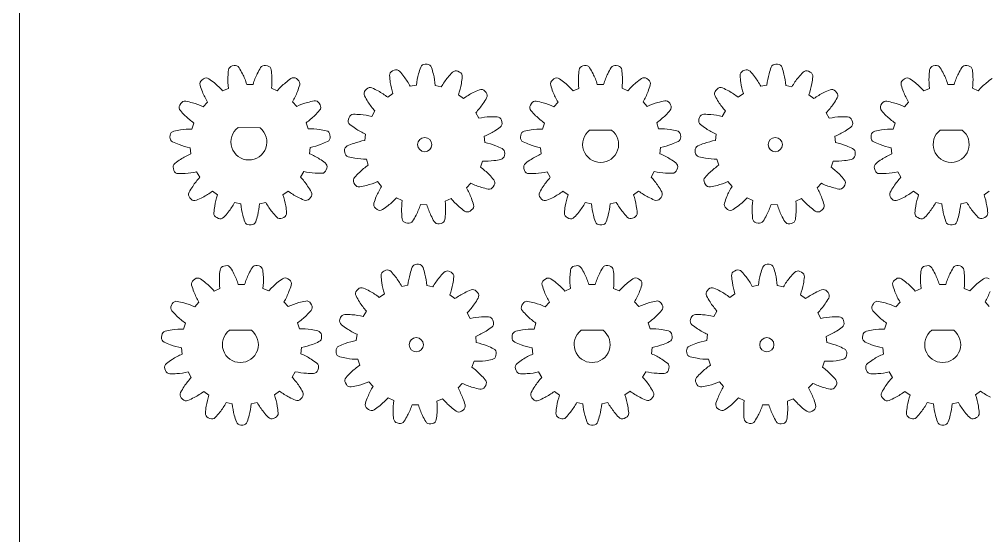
# Model space of a CAD drawing. Header units: millimetres. Extents: x 0 to 634, y 0 to 463.
# Drawn here: x 0 to 102.3, y 249.6 to 304.1 of the extents above; entities that cross this region are included whole.
import ezdxf

# ---------------------------------------------------------------- set-up
doc = ezdxf.new("R2010")
doc.units = ezdxf.units.MM
doc.header["$MEASUREMENT"] = 0
doc.layers.get('0').update_dxf_attribs({"linetype": 'CONTINUOUS', "lineweight": 0})

msp = doc.modelspace()

# ---------------------------------------------------------------- linework, layer by layer
for p, q in [((23.08485, 292.67771), (25.40545, 292.64538)), ((62.50814, 292.40311), (60.18732, 292.40311)), ((99.50814, 292.40311), (97.18732, 292.40311)), ((22.16559, 271.29268), (24.48641, 271.29268)), ((61.61202, 271.29268), (59.2912, 271.29268)), ((98.61202, 271.29268), (96.2912, 271.29268))]:
    msp.add_line(p, q)
at = {"linetype": 'Continuous'}
msp.add_lwpolyline([(0, 0), (600, 0), (600, 450), (0, 450)], close=True, dxfattribs=at)
for points in [[(17.50405, 287.8304, 0.040199666), (18.70354, 288.00436), (19.037, 287.43024, 0.040199666), (18.29153, 286.47456, 0.021881998), (17.91811, 285.84927, 0.317630855), (17.98749, 285.27641), (18.12125, 285.12863, 0.317630855), (18.68437, 285.00266, 0.021881998), (19.34368, 285.31208, 0.040199666), (20.36871, 285.95889), (20.90686, 285.57003, 0.040199666), (20.61454, 284.39376, 0.021881998), (20.52774, 283.67065, 0.317630855), (20.82413, 283.17553), (21.00643, 283.09493, 0.317630855), (21.5721, 283.2089, 0.021881998), (22.04856, 283.75974, 0.040199666), (22.72189, 284.76754), (23.37167, 284.63118, 0.040199666), (23.58306, 283.43771, 0.021881998), (23.79789, 282.74181, 0.317630855), (24.27002, 282.41005), (24.46935, 282.41057, 0.317630855), (24.93976, 282.74476, 0.021881998), (25.15098, 283.44177, 0.040199666), (25.3562, 284.63631), (26.00526, 284.77603, 0.040199666), (26.6838, 283.77173, 0.021881998), (27.1631, 283.22336, 0.317630855), (27.72936, 283.11232), (27.91124, 283.19386, 0.317630855), (28.20506, 283.69051, 0.021881998), (28.11452, 284.41316, 0.040199666), (27.81612, 285.5879), (28.35225, 285.97954, 0.040199666), (29.38061, 285.33804, 0.021881998), (30.04151, 285.03204, 0.317630855), (30.60398, 285.16092), (30.73697, 285.30939, 0.317630855), (30.80338, 285.8826, 0.021881998), (30.42674, 286.50595, 0.040199666), (29.67634, 287.45776), (30.00681, 288.0336, 0.040199666), (31.20719, 287.86584, 0.021881998), (31.93542, 287.8551, 0.317630855), (32.39684, 288.20161), (32.45794, 288.39134, 0.317630855), (32.28547, 288.94201, 0.021881998), (31.68785, 289.35827, 0.040199666), (30.61518, 289.92258), (30.68288, 290.58305, 0.040199666), (31.84771, 290.91803, 0.021881998), (32.51734, 291.20442, 0.317630855), (32.79793, 291.70865), (32.77658, 291.90683, 0.317630855), (32.39505, 292.33973, 0.021881998), (31.67978, 292.47694, 0.040199666), (30.47033, 292.55616), (30.26353, 293.18707, 0.040199666), (31.19141, 293.96687, 0.021881998), (31.68667, 294.50086, 0.317630855), (31.73791, 295.07563), (31.6378, 295.24799, 0.317630855), (31.11317, 295.48828, 0.021881998), (30.40394, 295.3227, 0.040199666), (29.26683, 294.90315), (28.82129, 295.3954, 0.040199666), (29.35178, 296.48518, 0.021881998), (29.58702, 297.17445, 0.317630855), (29.40006, 297.72036), (29.2385, 297.8371, 0.317630855), (28.66149, 297.84324, 0.021881998), (28.08092, 297.4035, 0.040199666), (27.21277, 296.55772), (26.60553, 296.82619, 0.040199666), (26.6469, 298.03753, 0.021881998), (26.58146, 298.76289, 0.317630855), (26.18861, 299.18556), (25.99354, 299.2265, 0.317630855), (25.46392, 298.99741, 0.021881998), (25.1124, 298.35955, 0.040199666), (24.66331, 297.23378), (23.99938, 297.23206, 0.040199666), (23.54448, 298.35549, 0.021881998), (23.18966, 298.99153, 0.317630855), (22.65886, 299.21787), (22.464, 299.17593, 0.317630855), (22.07335, 298.75123, 0.021881998), (22.01166, 298.02554, 0.040199666), (22.05929, 296.81443), (21.45346, 296.54282, 0.040199666), (20.58094, 297.3841, 0.021881998), (19.99811, 297.82083, 0.317630855), (19.42113, 297.81171), (19.26018, 297.69414, 0.317630855), (19.07604, 297.14726, 0.021881998), (19.31485, 296.45922, 0.040199666), (19.85097, 295.37219), (19.40799, 294.87765, 0.040199666), (18.26872, 295.29131, 0.021881998), (17.55864, 295.45322, 0.317630855), (17.03526, 295.21022), (16.93604, 295.03734, 0.317630855), (16.99026, 294.46285, 0.021881998), (17.48827, 293.93142, 0.040199666), (18.42017, 293.15644), (18.21664, 292.52447, 0.040199666), (17.00762, 292.43899, 0.021881998), (16.29307, 292.29809, 0.317630855), (15.91377, 291.86321), (15.89345, 291.66493, 0.317630855), (16.17665, 291.16215, 0.021881998), (16.84776, 290.87923, 0.040199666), (18.0143, 290.55028), (18.08541, 289.89017, 0.040199666), (17.01568, 289.32032, 0.021881998), (16.42022, 288.90097, 0.317630855), (16.2506, 288.34942), (16.31268, 288.16001, 0.317630855), (16.77589, 287.81589, 0.021881998)], [(47.89917, 296.36508, 0.040199666), (46.86147, 295.7388), (46.33118, 296.1383, 0.040199666), (46.64684, 297.30851, 0.021881998), (46.74802, 298.02975, 0.317630855), (46.46155, 298.53067), (46.28089, 298.61488, 0.317630855), (45.71306, 298.51219, 0.021881998), (45.22573, 297.97095, 0.040199666), (44.53247, 296.97675), (43.88553, 297.12602, 0.040199666), (43.69794, 298.32345, 0.021881998), (43.49701, 299.02349, 0.317630855), (43.03157, 299.36459), (42.83228, 299.36804, 0.317630855), (42.3553, 299.04327, 0.021881998), (42.13025, 298.35061, 0.040199666), (41.9013, 297.16038), (41.24959, 297.03361, 0.040199666), (40.59117, 298.05122, 0.021881998), (40.12288, 298.60902, 0.317630855), (39.55894, 298.73131), (39.37548, 298.6534, 0.317630855), (39.07183, 298.16271, 0.021881998), (39.14797, 297.43839, 0.040199666), (39.42292, 296.25795), (38.87911, 295.87706, 0.040199666), (37.86372, 296.53889, 0.021881998), (37.20904, 296.85799, 0.317630855), (36.64412, 296.74033), (36.5082, 296.59454, 0.317630855), (36.43039, 296.02277, 0.021881998), (36.79455, 295.39204, 0.040199666), (37.52586, 294.42548), (37.18399, 293.85634, 0.040199666), (35.98719, 294.04795, 0.021881998), (35.25932, 294.07318, 0.317630855), (34.79109, 293.73592), (34.72623, 293.54745, 0.317630855), (34.88771, 292.99346, 0.021881998), (35.47692, 292.56538, 0.040199666), (36.53814, 291.97984), (36.45732, 291.32085, 0.040199666), (35.28605, 291.00912, 0.021881998), (34.61085, 290.73611, 0.317630855), (34.32028, 290.23757), (34.33767, 290.039, 0.317630855), (34.71052, 289.59859, 0.021881998), (35.42291, 289.44717, 0.040199666), (36.63055, 289.34389), (36.82475, 288.709, 0.040199666), (35.88153, 287.94782, 0.021881998), (35.37575, 287.42379, 0.317630855), (35.31307, 286.85016), (35.40973, 286.67584, 0.317630855), (35.92948, 286.42515, 0.021881998), (36.64187, 286.57658, 0.040199666), (37.7871, 286.97342), (38.22275, 286.4724, 0.040199666), (37.67068, 285.39339, 0.021881998), (37.42176, 284.70894, 0.317630855), (37.59782, 284.15941), (37.75702, 284.03948, 0.317630855), (38.3338, 284.02186, 0.021881998), (38.92301, 284.44996, 0.040199666), (39.80782, 285.2783), (40.40959, 284.99779, 0.040199666), (40.34412, 283.78751, 0.021881998), (40.39511, 283.061, 0.317630855), (40.77947, 282.63059), (40.97369, 282.58577, 0.317630855), (41.50776, 282.80428, 0.021881998), (41.87191, 283.43501, 0.040199666), (42.34331, 284.55162), (43.00715, 284.54013, 0.040199666), (43.4396, 283.40786, 0.021881998), (43.78169, 282.76489, 0.317630855), (44.30787, 282.52803), (44.50353, 282.56609, 0.317630855), (44.90256, 282.98293, 0.021881998), (44.97868, 283.70724, 0.040199666), (44.95516, 284.91906), (45.56628, 285.17856, 0.040199666), (46.42188, 284.32008, 0.021881998), (46.99591, 283.87183, 0.317630855), (47.57295, 283.86947), (47.73621, 283.98381, 0.317630855), (47.9312, 284.52692, 0.021881998), (47.70613, 285.21957, 0.040199666), (47.19176, 286.31706), (47.64449, 286.80269, 0.040199666), (48.7753, 286.36643, 0.021881998), (49.48202, 286.19042, 0.317630855), (50.01013, 286.42296), (50.11277, 286.59382, 0.317630855), (50.07, 287.16928, 0.021881998), (49.58266, 287.71051, 0.040199666), (48.66637, 288.5039), (48.88244, 289.13169, 0.040199666), (50.09293, 289.19309, 0.021881998), (50.81014, 289.31974, 0.317630855), (51.19801, 289.74698), (51.22228, 289.94482, 0.317630855), (50.94915, 290.45313, 0.021881998), (50.2838, 290.74935, 0.040199666), (49.12403, 291.10146), (49.06608, 291.76286, 0.040199666), (50.14694, 292.31129, 0.021881998), (50.75062, 292.71871, 0.317630855), (50.93119, 293.26678), (50.87289, 293.45738, 0.317630855), (50.41662, 293.81066, 0.021881998), (49.68832, 293.81065, 0.040199666), (48.4856, 293.66059), (48.16364, 294.24124, 0.040199666), (48.92799, 295.18188, 0.021881998), (49.31377, 295.79962, 0.317630855), (49.25581, 296.37375), (49.12502, 296.52416, 0.317630855), (48.56451, 296.66131, 0.021881998)], [(54.50405, 287.8304, 0.040199666), (55.70354, 288.00436), (56.037, 287.43024, 0.040199666), (55.29153, 286.47456, 0.021881998), (54.91811, 285.84927, 0.317630855), (54.98749, 285.27641), (55.12125, 285.12863, 0.317630855), (55.68437, 285.00266, 0.021881998), (56.34368, 285.31208, 0.040199666), (57.36871, 285.95889), (57.90686, 285.57003, 0.040199666), (57.61454, 284.39376, 0.021881998), (57.52774, 283.67065, 0.317630855), (57.82413, 283.17553), (58.00643, 283.09493, 0.317630855), (58.5721, 283.2089, 0.021881998), (59.04856, 283.75974, 0.040199666), (59.72189, 284.76754), (60.37167, 284.63118, 0.040199666), (60.58306, 283.43771, 0.021881998), (60.79789, 282.74181, 0.317630855), (61.27002, 282.41005), (61.46935, 282.41057, 0.317630855), (61.93976, 282.74476, 0.021881998), (62.15098, 283.44177, 0.040199666), (62.3562, 284.63631), (63.00526, 284.77603, 0.040199666), (63.6838, 283.77173, 0.021881998), (64.1631, 283.22336, 0.317630855), (64.72936, 283.11232), (64.91124, 283.19386, 0.317630855), (65.20506, 283.69051, 0.021881998), (65.11452, 284.41316, 0.040199666), (64.81612, 285.5879), (65.35225, 285.97954, 0.040199666), (66.38061, 285.33804, 0.021881998), (67.04151, 285.03204, 0.317630855), (67.60398, 285.16092), (67.73697, 285.30939, 0.317630855), (67.80338, 285.8826, 0.021881998), (67.42674, 286.50595, 0.040199666), (66.67634, 287.45776), (67.00681, 288.0336, 0.040199666), (68.20719, 287.86584, 0.021881998), (68.93542, 287.8551, 0.317630855), (69.39684, 288.20161), (69.45794, 288.39134, 0.317630855), (69.28547, 288.94201, 0.021881998), (68.68785, 289.35827, 0.040199666), (67.61518, 289.92258), (67.68288, 290.58305, 0.040199666), (68.84771, 290.91803, 0.021881998), (69.51734, 291.20442, 0.317630855), (69.79793, 291.70865), (69.77658, 291.90683, 0.317630855), (69.39505, 292.33973, 0.021881998), (68.67978, 292.47694, 0.040199666), (67.47033, 292.55616), (67.26353, 293.18707, 0.040199666), (68.19141, 293.96687, 0.021881998), (68.68667, 294.50086, 0.317630855), (68.73791, 295.07563), (68.6378, 295.24799, 0.317630855), (68.11317, 295.48828, 0.021881998), (67.40394, 295.3227, 0.040199666), (66.26683, 294.90315), (65.82129, 295.3954, 0.040199666), (66.35178, 296.48518, 0.021881998), (66.58702, 297.17445, 0.317630855), (66.40006, 297.72036), (66.2385, 297.8371, 0.317630855), (65.66149, 297.84324, 0.021881998), (65.08092, 297.4035, 0.040199666), (64.21277, 296.55772), (63.60553, 296.82619, 0.040199666), (63.6469, 298.03753, 0.021881998), (63.58146, 298.76289, 0.317630855), (63.18861, 299.18556), (62.99354, 299.2265, 0.317630855), (62.46392, 298.99741, 0.021881998), (62.1124, 298.35955, 0.040199666), (61.66331, 297.23378), (60.99938, 297.23206, 0.040199666), (60.54448, 298.35549, 0.021881998), (60.18966, 298.99153, 0.317630855), (59.65886, 299.21787), (59.464, 299.17593, 0.317630855), (59.07335, 298.75123, 0.021881998), (59.01166, 298.02554, 0.040199666), (59.05929, 296.81443), (58.45346, 296.54282, 0.040199666), (57.58094, 297.3841, 0.021881998), (56.99811, 297.82083, 0.317630855), (56.42113, 297.81171), (56.26018, 297.69414, 0.317630855), (56.07604, 297.14726, 0.021881998), (56.31485, 296.45922, 0.040199666), (56.85097, 295.37219), (56.40799, 294.87765, 0.040199666), (55.26872, 295.29131, 0.021881998), (54.55864, 295.45322, 0.317630855), (54.03526, 295.21022), (53.93604, 295.03734, 0.317630855), (53.99026, 294.46285, 0.021881998), (54.48827, 293.93142, 0.040199666), (55.42017, 293.15644), (55.21664, 292.52447, 0.040199666), (54.00762, 292.43899, 0.021881998), (53.29307, 292.29809, 0.317630855), (52.91377, 291.86321), (52.89345, 291.66493, 0.317630855), (53.17665, 291.16215, 0.021881998), (53.84776, 290.87923, 0.040199666), (55.0143, 290.55028), (55.08541, 289.89017, 0.040199666), (54.01568, 289.32032, 0.021881998), (53.42022, 288.90097, 0.317630855), (53.2506, 288.34942), (53.31268, 288.16001, 0.317630855), (53.77589, 287.81589, 0.021881998)], [(84.89917, 296.36508, 0.040199666), (83.86147, 295.7388), (83.33118, 296.1383, 0.040199666), (83.64684, 297.30851, 0.021881998), (83.74802, 298.02975, 0.317630855), (83.46155, 298.53067), (83.28089, 298.61488, 0.317630855), (82.71306, 298.51219, 0.021881998), (82.22573, 297.97095, 0.040199666), (81.53247, 296.97675), (80.88553, 297.12602, 0.040199666), (80.69794, 298.32345, 0.021881998), (80.49701, 299.02349, 0.317630855), (80.03157, 299.36459), (79.83228, 299.36804, 0.317630855), (79.3553, 299.04327, 0.021881998), (79.13025, 298.35061, 0.040199666), (78.9013, 297.16038), (78.24959, 297.03361, 0.040199666), (77.59117, 298.05122, 0.021881998), (77.12288, 298.60902, 0.317630855), (76.55894, 298.73131), (76.37548, 298.6534, 0.317630855), (76.07183, 298.16271, 0.021881998), (76.14797, 297.43839, 0.040199666), (76.42292, 296.25795), (75.87911, 295.87706, 0.040199666), (74.86372, 296.53889, 0.021881998), (74.20904, 296.85799, 0.317630855), (73.64412, 296.74033), (73.5082, 296.59454, 0.317630855), (73.43039, 296.02277, 0.021881998), (73.79455, 295.39204, 0.040199666), (74.52586, 294.42548), (74.18399, 293.85634, 0.040199666), (72.98719, 294.04795, 0.021881998), (72.25932, 294.07318, 0.317630855), (71.79109, 293.73592), (71.72623, 293.54745, 0.317630855), (71.88771, 292.99346, 0.021881998), (72.47692, 292.56538, 0.040199666), (73.53814, 291.97984), (73.45732, 291.32085, 0.040199666), (72.28605, 291.00912, 0.021881998), (71.61085, 290.73611, 0.317630855), (71.32028, 290.23757), (71.33767, 290.039, 0.317630855), (71.71052, 289.59859, 0.021881998), (72.42291, 289.44717, 0.040199666), (73.63055, 289.34389), (73.82475, 288.709, 0.040199666), (72.88153, 287.94782, 0.021881998), (72.37575, 287.42379, 0.317630855), (72.31307, 286.85016), (72.40973, 286.67584, 0.317630855), (72.92948, 286.42515, 0.021881998), (73.64187, 286.57658, 0.040199666), (74.7871, 286.97342), (75.22275, 286.4724, 0.040199666), (74.67068, 285.39339, 0.021881998), (74.42176, 284.70894, 0.317630855), (74.59782, 284.15941), (74.75702, 284.03948, 0.317630855), (75.3338, 284.02186, 0.021881998), (75.92301, 284.44996, 0.040199666), (76.80782, 285.2783), (77.40959, 284.99779, 0.040199666), (77.34412, 283.78751, 0.021881998), (77.39511, 283.061, 0.317630855), (77.77947, 282.63059), (77.97369, 282.58577, 0.317630855), (78.50776, 282.80428, 0.021881998), (78.87191, 283.43501, 0.040199666), (79.34331, 284.55162), (80.00715, 284.54013, 0.040199666), (80.4396, 283.40786, 0.021881998), (80.78169, 282.76489, 0.317630855), (81.30787, 282.52803), (81.50353, 282.56609, 0.317630855), (81.90256, 282.98293, 0.021881998), (81.97868, 283.70724, 0.040199666), (81.95516, 284.91906), (82.56628, 285.17856, 0.040199666), (83.42188, 284.32008, 0.021881998), (83.99591, 283.87183, 0.317630855), (84.57295, 283.86947), (84.73621, 283.98381, 0.317630855), (84.9312, 284.52692, 0.021881998), (84.70613, 285.21957, 0.040199666), (84.19176, 286.31706), (84.64449, 286.80269, 0.040199666), (85.7753, 286.36643, 0.021881998), (86.48202, 286.19042, 0.317630855), (87.01013, 286.42296), (87.11277, 286.59382, 0.317630855), (87.07, 287.16928, 0.021881998), (86.58266, 287.71051, 0.040199666), (85.66637, 288.5039), (85.88244, 289.13169, 0.040199666), (87.09293, 289.19309, 0.021881998), (87.81014, 289.31974, 0.317630855), (88.19801, 289.74698), (88.22228, 289.94482, 0.317630855), (87.94915, 290.45313, 0.021881998), (87.2838, 290.74935, 0.040199666), (86.12403, 291.10146), (86.06608, 291.76286, 0.040199666), (87.14694, 292.31129, 0.021881998), (87.75062, 292.71871, 0.317630855), (87.93119, 293.26678), (87.87289, 293.45738, 0.317630855), (87.41662, 293.81066, 0.021881998), (86.68832, 293.81065, 0.040199666), (85.4856, 293.66059), (85.16364, 294.24124, 0.040199666), (85.92799, 295.18188, 0.021881998), (86.31377, 295.79962, 0.317630855), (86.25581, 296.37375), (86.12502, 296.52416, 0.317630855), (85.56451, 296.66131, 0.021881998)], [(47.00305, 275.25465, 0.040199666), (45.96535, 274.62838), (45.43506, 275.02787, 0.040199666), (45.75072, 276.19808, 0.021881998), (45.8519, 276.91933, 0.317630855), (45.56543, 277.42024), (45.38477, 277.50446, 0.317630855), (44.81694, 277.40177, 0.021881998), (44.32961, 276.86053, 0.040199666), (43.63635, 275.86633), (42.98941, 276.01559, 0.040199666), (42.80182, 277.21303, 0.021881998), (42.60089, 277.91307, 0.317630855), (42.13545, 278.25416), (41.93616, 278.25761, 0.317630855), (41.45918, 277.93284, 0.021881998), (41.23413, 277.24018, 0.040199666), (41.00518, 276.04996), (40.35346, 275.92319, 0.040199666), (39.69505, 276.9408, 0.021881998), (39.22676, 277.49859, 0.317630855), (38.66282, 277.62088), (38.47935, 277.54297, 0.317630855), (38.17571, 277.05228, 0.021881998), (38.25185, 276.32796, 0.040199666), (38.5268, 275.14752), (37.98299, 274.76663, 0.040199666), (36.9676, 275.42847, 0.021881998), (36.31292, 275.74756, 0.317630855), (35.748, 275.62991), (35.61208, 275.48411, 0.317630855), (35.53427, 274.91234, 0.021881998), (35.89843, 274.28161, 0.040199666), (36.62974, 273.31506), (36.28787, 272.74591, 0.040199666), (35.09107, 272.93753, 0.021881998), (34.3632, 272.96276, 0.317630855), (33.89497, 272.6255), (33.8301, 272.43703, 0.317630855), (33.99158, 271.88304, 0.021881998), (34.5808, 271.45495, 0.040199666), (35.64202, 270.86942), (35.5612, 270.21042, 0.040199666), (34.38993, 269.89869, 0.021881998), (33.71473, 269.62569, 0.317630855), (33.42415, 269.12714), (33.44155, 268.92858, 0.317630855), (33.8144, 268.48816, 0.021881998), (34.52679, 268.33675, 0.040199666), (35.73443, 268.23347), (35.92863, 267.59857, 0.040199666), (34.98541, 266.83739, 0.021881998), (34.47962, 266.31336, 0.317630855), (34.41695, 265.73973), (34.51361, 265.56541, 0.317630855), (35.03335, 265.31472, 0.021881998), (35.74574, 265.46616, 0.040199666), (36.89098, 265.86299), (37.32663, 265.36197, 0.040199666), (36.77456, 264.28296, 0.021881998), (36.52564, 263.59852, 0.317630855), (36.7017, 263.04899), (36.8609, 262.92905, 0.317630855), (37.43768, 262.91144, 0.021881998), (38.02689, 263.33953, 0.040199666), (38.9117, 264.16787), (39.51347, 263.88736, 0.040199666), (39.448, 262.67709, 0.021881998), (39.49899, 261.95057, 0.317630855), (39.88335, 261.52016), (40.07757, 261.47535, 0.317630855), (40.61164, 261.69385, 0.021881998), (40.97579, 262.32459, 0.040199666), (41.44719, 263.4412), (42.11103, 263.4297, 0.040199666), (42.54348, 262.29743, 0.021881998), (42.88557, 261.65447, 0.317630855), (43.41175, 261.4176), (43.60741, 261.45566, 0.317630855), (44.00644, 261.8725, 0.021881998), (44.08256, 262.59682, 0.040199666), (44.05904, 263.80863), (44.67016, 264.06813, 0.040199666), (45.52576, 263.20965, 0.021881998), (46.09979, 262.76141, 0.317630855), (46.67683, 262.75904), (46.84009, 262.87339, 0.317630855), (47.03508, 263.41649, 0.021881998), (46.81001, 264.10915, 0.040199666), (46.29564, 265.20663), (46.74837, 265.69226, 0.040199666), (47.87918, 265.256, 0.021881998), (48.5859, 265.07999, 0.317630855), (49.11401, 265.31253), (49.21665, 265.4834, 0.317630855), (49.17388, 266.05885, 0.021881998), (48.68654, 266.60009, 0.040199666), (47.77025, 267.39347), (47.98632, 268.02126, 0.040199666), (49.19681, 268.08266, 0.021881998), (49.91402, 268.20931, 0.317630855), (50.30189, 268.63655), (50.32616, 268.83439, 0.317630855), (50.05302, 269.3427, 0.021881998), (49.38768, 269.63892, 0.040199666), (48.22791, 269.99103), (48.16996, 270.65243, 0.040199666), (49.25082, 271.20087, 0.021881998), (49.8545, 271.60829, 0.317630855), (50.03507, 272.15635), (49.97677, 272.34696, 0.317630855), (49.5205, 272.70023, 0.021881998), (48.7922, 272.70022, 0.040199666), (47.58948, 272.55016), (47.26752, 273.13081, 0.040199666), (48.03186, 274.07146, 0.021881998), (48.41765, 274.6892, 0.317630855), (48.35969, 275.26332), (48.2289, 275.41374, 0.317630855), (47.66839, 275.55089, 0.021881998)], [(84.00305, 275.25465, 0.040199666), (82.96535, 274.62838), (82.43506, 275.02787, 0.040199666), (82.75072, 276.19808, 0.021881998), (82.8519, 276.91933, 0.317630855), (82.56543, 277.42024), (82.38477, 277.50446, 0.317630855), (81.81694, 277.40177, 0.021881998), (81.32961, 276.86053, 0.040199666), (80.63635, 275.86633), (79.98941, 276.01559, 0.040199666), (79.80182, 277.21303, 0.021881998), (79.60089, 277.91307, 0.317630855), (79.13545, 278.25416), (78.93616, 278.25761, 0.317630855), (78.45918, 277.93284, 0.021881998), (78.23413, 277.24018, 0.040199666), (78.00518, 276.04996), (77.35346, 275.92319, 0.040199666), (76.69505, 276.9408, 0.021881998), (76.22676, 277.49859, 0.317630855), (75.66282, 277.62088), (75.47935, 277.54297, 0.317630855), (75.17571, 277.05228, 0.021881998), (75.25185, 276.32796, 0.040199666), (75.5268, 275.14752), (74.98299, 274.76663, 0.040199666), (73.9676, 275.42847, 0.021881998), (73.31292, 275.74756, 0.317630855), (72.748, 275.62991), (72.61208, 275.48411, 0.317630855), (72.53427, 274.91234, 0.021881998), (72.89843, 274.28161, 0.040199666), (73.62974, 273.31506), (73.28787, 272.74591, 0.040199666), (72.09107, 272.93753, 0.021881998), (71.3632, 272.96276, 0.317630855), (70.89497, 272.6255), (70.8301, 272.43703, 0.317630855), (70.99158, 271.88304, 0.021881998), (71.5808, 271.45495, 0.040199666), (72.64202, 270.86942), (72.5612, 270.21042, 0.040199666), (71.38993, 269.89869, 0.021881998), (70.71473, 269.62569, 0.317630855), (70.42415, 269.12714), (70.44155, 268.92858, 0.317630855), (70.8144, 268.48816, 0.021881998), (71.52679, 268.33675, 0.040199666), (72.73443, 268.23347), (72.92863, 267.59857, 0.040199666), (71.98541, 266.83739, 0.021881998), (71.47962, 266.31336, 0.317630855), (71.41695, 265.73973), (71.51361, 265.56541, 0.317630855), (72.03335, 265.31472, 0.021881998), (72.74574, 265.46616, 0.040199666), (73.89098, 265.86299), (74.32663, 265.36197, 0.040199666), (73.77456, 264.28296, 0.021881998), (73.52564, 263.59852, 0.317630855), (73.7017, 263.04899), (73.8609, 262.92905, 0.317630855), (74.43768, 262.91144, 0.021881998), (75.02689, 263.33953, 0.040199666), (75.9117, 264.16787), (76.51347, 263.88736, 0.040199666), (76.448, 262.67709, 0.021881998), (76.49899, 261.95057, 0.317630855), (76.88335, 261.52016), (77.07757, 261.47535, 0.317630855), (77.61164, 261.69385, 0.021881998), (77.97579, 262.32459, 0.040199666), (78.44719, 263.4412), (79.11103, 263.4297, 0.040199666), (79.54348, 262.29743, 0.021881998), (79.88557, 261.65447, 0.317630855), (80.41175, 261.4176), (80.60741, 261.45566, 0.317630855), (81.00644, 261.8725, 0.021881998), (81.08256, 262.59682, 0.040199666), (81.05904, 263.80863), (81.67016, 264.06813, 0.040199666), (82.52576, 263.20965, 0.021881998), (83.09979, 262.76141, 0.317630855), (83.67683, 262.75904), (83.84009, 262.87339, 0.317630855), (84.03508, 263.41649, 0.021881998), (83.81001, 264.10915, 0.040199666), (83.29564, 265.20663), (83.74837, 265.69226, 0.040199666), (84.87918, 265.256, 0.021881998), (85.5859, 265.07999, 0.317630855), (86.11401, 265.31253), (86.21665, 265.4834, 0.317630855), (86.17388, 266.05885, 0.021881998), (85.68654, 266.60009, 0.040199666), (84.77025, 267.39347), (84.98632, 268.02126, 0.040199666), (86.19681, 268.08266, 0.021881998), (86.91402, 268.20931, 0.317630855), (87.30189, 268.63655), (87.32616, 268.83439, 0.317630855), (87.05302, 269.3427, 0.021881998), (86.38768, 269.63892, 0.040199666), (85.22791, 269.99103), (85.16996, 270.65243, 0.040199666), (86.25082, 271.20087, 0.021881998), (86.8545, 271.60829, 0.317630855), (87.03507, 272.15635), (86.97677, 272.34696, 0.317630855), (86.5205, 272.70023, 0.021881998), (85.7922, 272.70022, 0.040199666), (84.58948, 272.55016), (84.26752, 273.13081, 0.040199666), (85.03186, 274.07146, 0.021881998), (85.41765, 274.6892, 0.317630855), (85.35969, 275.26332), (85.2289, 275.41374, 0.317630855), (84.66839, 275.55089, 0.021881998)], [(16.60793, 266.71997, 0.040199666), (17.80742, 266.89394), (18.14088, 266.31981, 0.040199666), (17.3954, 265.36414, 0.021881998), (17.02199, 264.73884, 0.317630855), (17.09137, 264.16598), (17.22513, 264.0182, 0.317630855), (17.78825, 263.89224, 0.021881998), (18.44756, 264.20166, 0.040199666), (19.47259, 264.84846), (20.01074, 264.4596, 0.040199666), (19.71842, 263.28334, 0.021881998), (19.63162, 262.56022, 0.317630855), (19.928, 262.06511), (20.1103, 261.98451, 0.317630855), (20.67598, 262.09848, 0.021881998), (21.15244, 262.64931, 0.040199666), (21.82577, 263.65711), (22.47555, 263.52075, 0.040199666), (22.68694, 262.32729, 0.021881998), (22.90176, 261.63138, 0.317630855), (23.3739, 261.29963), (23.57323, 261.30014, 0.317630855), (24.04364, 261.63434, 0.021881998), (24.25486, 262.33134, 0.040199666), (24.46007, 263.52589), (25.10914, 263.6656, 0.040199666), (25.78768, 262.6613, 0.021881998), (26.26698, 262.11294, 0.317630855), (26.83324, 262.0019), (27.01512, 262.08344, 0.317630855), (27.30894, 262.58008, 0.021881998), (27.2184, 263.30274, 0.040199666), (26.92, 264.47747), (27.45613, 264.86911, 0.040199666), (28.48449, 264.22762, 0.021881998), (29.14539, 263.92161, 0.317630855), (29.70786, 264.05049), (29.84085, 264.19896, 0.317630855), (29.90726, 264.77217, 0.021881998), (29.53062, 265.39552, 0.040199666), (28.78021, 266.34733), (29.11069, 266.92317, 0.040199666), (30.31107, 266.75541, 0.021881998), (31.0393, 266.74468, 0.317630855), (31.50072, 267.09119), (31.56182, 267.28091, 0.317630855), (31.38935, 267.83158, 0.021881998), (30.79173, 268.24785, 0.040199666), (29.71906, 268.81215), (29.78675, 269.47262, 0.040199666), (30.95158, 269.8076, 0.021881998), (31.62122, 270.09399, 0.317630855), (31.90181, 270.59822), (31.88046, 270.7964, 0.317630855), (31.49892, 271.22931, 0.021881998), (30.78366, 271.36651, 0.040199666), (29.57421, 271.44574), (29.36741, 272.07664, 0.040199666), (30.29529, 272.85644, 0.021881998), (30.79055, 273.39044, 0.317630855), (30.84179, 273.9652), (30.74168, 274.13756, 0.317630855), (30.21705, 274.37785, 0.021881998), (29.50781, 274.21227, 0.040199666), (28.37071, 273.79272), (27.92517, 274.28497, 0.040199666), (28.45566, 275.37475, 0.021881998), (28.6909, 276.06402, 0.317630855), (28.50394, 276.60994), (28.34238, 276.72668, 0.317630855), (27.76537, 276.73281, 0.021881998), (27.1848, 276.29307, 0.040199666), (26.31664, 275.44729), (25.70941, 275.71577, 0.040199666), (25.75078, 276.9271, 0.021881998), (25.68534, 277.65246, 0.317630855), (25.29249, 278.07513), (25.09742, 278.11607, 0.317630855), (24.5678, 277.88698, 0.021881998), (24.21628, 277.24912, 0.040199666), (23.76719, 276.12335), (23.10326, 276.12163, 0.040199666), (22.64836, 277.24507, 0.021881998), (22.29354, 277.8811, 0.317630855), (21.76274, 278.10745), (21.56788, 278.0655, 0.317630855), (21.17723, 277.6408, 0.021881998), (21.11554, 276.91511, 0.040199666), (21.16317, 275.70401), (20.55734, 275.43239, 0.040199666), (19.68482, 276.27367, 0.021881998), (19.10199, 276.7104, 0.317630855), (18.52501, 276.70129), (18.36406, 276.58371, 0.317630855), (18.17992, 276.03683, 0.021881998), (18.41873, 275.34879, 0.040199666), (18.95485, 274.26177), (18.51186, 273.76722, 0.040199666), (17.3726, 274.18089, 0.021881998), (16.66252, 274.3428, 0.317630855), (16.13914, 274.09979), (16.03992, 273.92692, 0.317630855), (16.09414, 273.35242, 0.021881998), (16.59215, 272.821, 0.040199666), (17.52405, 272.04601), (17.32052, 271.41404, 0.040199666), (16.11149, 271.32856, 0.021881998), (15.39695, 271.18766, 0.317630855), (15.01765, 270.75278), (14.99733, 270.5545, 0.317630855), (15.28053, 270.05173, 0.021881998), (15.95163, 269.76881, 0.040199666), (17.11818, 269.43986), (17.18929, 268.77974, 0.040199666), (16.11956, 268.2099, 0.021881998), (15.5241, 267.79054, 0.317630855), (15.35448, 267.23899), (15.41656, 267.04959, 0.317630855), (15.87977, 266.70547, 0.021881998)], [(53.60793, 266.71997, 0.040199666), (54.80742, 266.89394), (55.14088, 266.31981, 0.040199666), (54.3954, 265.36414, 0.021881998), (54.02199, 264.73884, 0.317630855), (54.09137, 264.16598), (54.22513, 264.0182, 0.317630855), (54.78825, 263.89224, 0.021881998), (55.44756, 264.20166, 0.040199666), (56.47259, 264.84846), (57.01074, 264.4596, 0.040199666), (56.71842, 263.28334, 0.021881998), (56.63162, 262.56022, 0.317630855), (56.928, 262.06511), (57.1103, 261.98451, 0.317630855), (57.67598, 262.09848, 0.021881998), (58.15244, 262.64931, 0.040199666), (58.82577, 263.65711), (59.47555, 263.52075, 0.040199666), (59.68694, 262.32729, 0.021881998), (59.90176, 261.63138, 0.317630855), (60.3739, 261.29963), (60.57323, 261.30014, 0.317630855), (61.04364, 261.63434, 0.021881998), (61.25486, 262.33134, 0.040199666), (61.46007, 263.52589), (62.10914, 263.6656, 0.040199666), (62.78768, 262.6613, 0.021881998), (63.26698, 262.11294, 0.317630855), (63.83324, 262.0019), (64.01512, 262.08344, 0.317630855), (64.30894, 262.58008, 0.021881998), (64.2184, 263.30274, 0.040199666), (63.92, 264.47747), (64.45613, 264.86911, 0.040199666), (65.48449, 264.22762, 0.021881998), (66.14539, 263.92161, 0.317630855), (66.70786, 264.05049), (66.84085, 264.19896, 0.317630855), (66.90726, 264.77217, 0.021881998), (66.53062, 265.39552, 0.040199666), (65.78021, 266.34733), (66.11069, 266.92317, 0.040199666), (67.31107, 266.75541, 0.021881998), (68.0393, 266.74468, 0.317630855), (68.50072, 267.09119), (68.56182, 267.28091, 0.317630855), (68.38935, 267.83158, 0.021881998), (67.79173, 268.24785, 0.040199666), (66.71906, 268.81215), (66.78675, 269.47262, 0.040199666), (67.95158, 269.8076, 0.021881998), (68.62122, 270.09399, 0.317630855), (68.90181, 270.59822), (68.88046, 270.7964, 0.317630855), (68.49892, 271.22931, 0.021881998), (67.78366, 271.36651, 0.040199666), (66.57421, 271.44574), (66.36741, 272.07664, 0.040199666), (67.29529, 272.85644, 0.021881998), (67.79055, 273.39044, 0.317630855), (67.84179, 273.9652), (67.74168, 274.13756, 0.317630855), (67.21705, 274.37785, 0.021881998), (66.50781, 274.21227, 0.040199666), (65.37071, 273.79272), (64.92517, 274.28497, 0.040199666), (65.45566, 275.37475, 0.021881998), (65.6909, 276.06402, 0.317630855), (65.50394, 276.60994), (65.34238, 276.72668, 0.317630855), (64.76537, 276.73281, 0.021881998), (64.1848, 276.29307, 0.040199666), (63.31664, 275.44729), (62.70941, 275.71577, 0.040199666), (62.75078, 276.9271, 0.021881998), (62.68534, 277.65246, 0.317630855), (62.29249, 278.07513), (62.09742, 278.11607, 0.317630855), (61.5678, 277.88698, 0.021881998), (61.21628, 277.24912, 0.040199666), (60.76719, 276.12335), (60.10326, 276.12163, 0.040199666), (59.64836, 277.24507, 0.021881998), (59.29354, 277.8811, 0.317630855), (58.76274, 278.10745), (58.56788, 278.0655, 0.317630855), (58.17723, 277.6408, 0.021881998), (58.11554, 276.91511, 0.040199666), (58.16317, 275.70401), (57.55734, 275.43239, 0.040199666), (56.68482, 276.27367, 0.021881998), (56.10199, 276.7104, 0.317630855), (55.52501, 276.70129), (55.36406, 276.58371, 0.317630855), (55.17992, 276.03683, 0.021881998), (55.41873, 275.34879, 0.040199666), (55.95485, 274.26177), (55.51186, 273.76722, 0.040199666), (54.3726, 274.18089, 0.021881998), (53.66252, 274.3428, 0.317630855), (53.13914, 274.09979), (53.03992, 273.92692, 0.317630855), (53.09414, 273.35242, 0.021881998), (53.59215, 272.821, 0.040199666), (54.52405, 272.04601), (54.32052, 271.41404, 0.040199666), (53.11149, 271.32856, 0.021881998), (52.39695, 271.18766, 0.317630855), (52.01765, 270.75278), (51.99733, 270.5545, 0.317630855), (52.28053, 270.05173, 0.021881998), (52.95163, 269.76881, 0.040199666), (54.11818, 269.43986), (54.18929, 268.77974, 0.040199666), (53.11956, 268.2099, 0.021881998), (52.5241, 267.79054, 0.317630855), (52.35448, 267.23899), (52.41656, 267.04959, 0.317630855), (52.87977, 266.70547, 0.021881998)]]:
    msp.add_lwpolyline(points, format="xyb", close=True)
for points in [[(102.66149, 297.84324, 0.021881998), (102.08092, 297.4035, 0.040199666), (101.21277, 296.55772), (100.60553, 296.82619, 0.040199666), (100.6469, 298.03753, 0.021881998), (100.58146, 298.76289, 0.317630855), (100.18861, 299.18556), (99.99354, 299.2265, 0.317630855), (99.46392, 298.99741, 0.021881998), (99.1124, 298.35955, 0.040199666), (98.66331, 297.23378), (97.99938, 297.23206, 0.040199666), (97.54448, 298.35549, 0.021881998), (97.18966, 298.99153, 0.317630855), (96.65886, 299.21787), (96.464, 299.17593, 0.317630855), (96.07335, 298.75123, 0.021881998), (96.01166, 298.02554, 0.040199666), (96.05929, 296.81443), (95.45346, 296.54282, 0.040199666), (94.58094, 297.3841, 0.021881998), (93.99811, 297.82083, 0.317630855), (93.42113, 297.81171), (93.26018, 297.69414, 0.317630855), (93.07604, 297.14726, 0.021881998), (93.31485, 296.45922, 0.040199666), (93.85097, 295.37219), (93.40799, 294.87765, 0.040199666), (92.26872, 295.29131, 0.021881998), (91.55864, 295.45322, 0.317630855), (91.03526, 295.21022), (90.93604, 295.03734, 0.317630855), (90.99026, 294.46285, 0.021881998), (91.48827, 293.93142, 0.040199666), (92.42017, 293.15644), (92.21664, 292.52447, 0.040199666), (91.00762, 292.43899, 0.021881998), (90.29307, 292.29809, 0.317630855), (89.91377, 291.86321), (89.89345, 291.66493, 0.317630855), (90.17665, 291.16215, 0.021881998), (90.84776, 290.87923, 0.040199666), (92.0143, 290.55028), (92.08541, 289.89017, 0.040199666), (91.01568, 289.32032, 0.021881998), (90.42022, 288.90097, 0.317630855), (90.2506, 288.34942), (90.31268, 288.16001, 0.317630855), (90.77589, 287.81589, 0.021881998), (91.50405, 287.8304, 0.040199666), (92.70354, 288.00436), (93.037, 287.43024, 0.040199666), (92.29153, 286.47456, 0.021881998), (91.91811, 285.84927, 0.317630855), (91.98749, 285.27641), (92.12125, 285.12863, 0.317630855), (92.68437, 285.00266, 0.021881998), (93.34368, 285.31208, 0.040199666), (94.36871, 285.95889), (94.90686, 285.57003, 0.040199666), (94.61454, 284.39376, 0.021881998), (94.52774, 283.67065, 0.317630855), (94.82413, 283.17553), (95.00643, 283.09493, 0.317630855), (95.5721, 283.2089, 0.021881998), (96.04856, 283.75974, 0.040199666), (96.72189, 284.76754), (97.37167, 284.63118, 0.040199666), (97.58306, 283.43771, 0.021881998), (97.79789, 282.74181, 0.317630855), (98.27002, 282.41005), (98.46935, 282.41057, 0.317630855), (98.93976, 282.74476, 0.021881998), (99.15098, 283.44177, 0.040199666), (99.3562, 284.63631), (100.00526, 284.77603, 0.040199666), (100.6838, 283.77173, 0.021881998), (101.1631, 283.22336, 0.317630855), (101.72936, 283.11232), (101.91124, 283.19386, 0.317630855), (102.20506, 283.69051, 0.021881998), (102.11452, 284.41316, 0.040199666), (101.81612, 285.5879), (102.35225, 285.97954, 0.040199666)], [(102.34238, 276.72668, 0.317630855), (101.76537, 276.73281, 0.021881998), (101.1848, 276.29307, 0.040199666), (100.31664, 275.44729), (99.70941, 275.71577, 0.040199666), (99.75078, 276.9271, 0.021881998), (99.68534, 277.65246, 0.317630855), (99.29249, 278.07513), (99.09742, 278.11607, 0.317630855), (98.5678, 277.88698, 0.021881998), (98.21628, 277.24912, 0.040199666), (97.76719, 276.12335), (97.10326, 276.12163, 0.040199666), (96.64836, 277.24507, 0.021881998), (96.29354, 277.8811, 0.317630855), (95.76274, 278.10745), (95.56788, 278.0655, 0.317630855), (95.17723, 277.6408, 0.021881998), (95.11554, 276.91511, 0.040199666), (95.16317, 275.70401), (94.55734, 275.43239, 0.040199666), (93.68482, 276.27367, 0.021881998), (93.10199, 276.7104, 0.317630855), (92.52501, 276.70129), (92.36406, 276.58371, 0.317630855), (92.17992, 276.03683, 0.021881998), (92.41873, 275.34879, 0.040199666), (92.95485, 274.26177), (92.51186, 273.76722, 0.040199666), (91.3726, 274.18089, 0.021881998), (90.66252, 274.3428, 0.317630855), (90.13914, 274.09979), (90.03992, 273.92692, 0.317630855), (90.09414, 273.35242, 0.021881998), (90.59215, 272.821, 0.040199666), (91.52405, 272.04601), (91.32052, 271.41404, 0.040199666), (90.11149, 271.32856, 0.021881998), (89.39695, 271.18766, 0.317630855), (89.01765, 270.75278), (88.99733, 270.5545, 0.317630855), (89.28053, 270.05173, 0.021881998), (89.95163, 269.76881, 0.040199666), (91.11818, 269.43986), (91.18929, 268.77974, 0.040199666), (90.11956, 268.2099, 0.021881998), (89.5241, 267.79054, 0.317630855), (89.35448, 267.23899), (89.41656, 267.04959, 0.317630855), (89.87977, 266.70547, 0.021881998), (90.60793, 266.71997, 0.040199666), (91.80742, 266.89394), (92.14088, 266.31981, 0.040199666), (91.3954, 265.36414, 0.021881998), (91.02199, 264.73884, 0.317630855), (91.09137, 264.16598), (91.22513, 264.0182, 0.317630855), (91.78825, 263.89224, 0.021881998), (92.44756, 264.20166, 0.040199666), (93.47259, 264.84846), (94.01074, 264.4596, 0.040199666), (93.71842, 263.28334, 0.021881998), (93.63162, 262.56022, 0.317630855), (93.928, 262.06511), (94.1103, 261.98451, 0.317630855), (94.67598, 262.09848, 0.021881998), (95.15244, 262.64931, 0.040199666), (95.82577, 263.65711), (96.47555, 263.52075, 0.040199666), (96.68694, 262.32729, 0.021881998), (96.90176, 261.63138, 0.317630855), (97.3739, 261.29963), (97.57323, 261.30014, 0.317630855), (98.04364, 261.63434, 0.021881998), (98.25486, 262.33134, 0.040199666), (98.46007, 263.52589), (99.10914, 263.6656, 0.040199666), (99.78768, 262.6613, 0.021881998), (100.26698, 262.11294, 0.317630855), (100.83324, 262.0019), (101.01512, 262.08344, 0.317630855), (101.30894, 262.58008, 0.021881998), (101.2184, 263.30274, 0.040199666), (100.92, 264.47747), (101.45613, 264.86911, 0.040199666), (102.48449, 264.22762, 0.021881998)], [(102.37071, 273.79272), (101.92517, 274.28497, 0.040199666), (102.45566, 275.37475, 0.021881998)]]:
    msp.add_lwpolyline(points, format="xyb")
for centre in [(42.78493, 290.87923), (79.78493, 290.87923), (41.8888, 269.76881), (78.8888, 269.76881)]:
    msp.add_circle(centre, 0.75)
for centre, start, end in [((24.22419, 291.15721), 126.8449926, 51.5586676), ((61.34773, 290.89863), 127.6431625, 52.3568375), ((98.34773, 290.89863), 127.6431625, 52.3568375), ((23.326, 269.78821), 127.6431625, 52.3568375), ((60.45161, 269.78821), 127.6431625, 52.3568375), ((97.45161, 269.78821), 127.6431625, 52.3568375)]:
    msp.add_arc(centre, 1.9, start, end)

doc.saveas('drawing.dxf')
